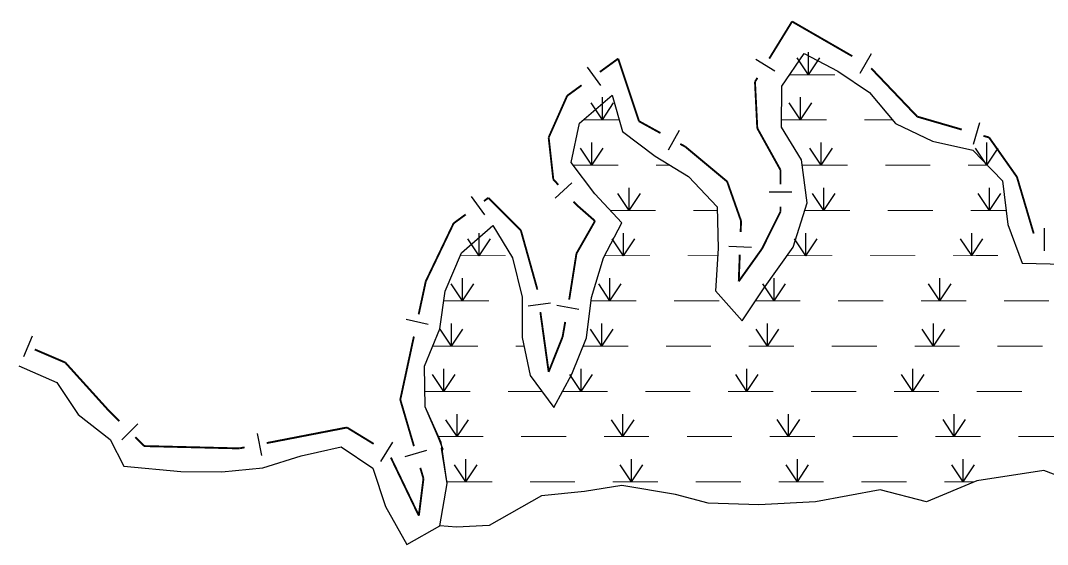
# Model space of a CAD drawing. Extents: x 209193 to 212081, y 4877574 to 4880493.
# Drawn here: x 209452.6 to 209588.9, y 4878429.4 to 4878498.9 of the extents above; entities that cross this region are included whole.
import ezdxf

# ---------------------------------------------------------------- set-up
doc = ezdxf.new("R2010")
doc.units = 0
doc.header["$LTSCALE"] = 1.5
doc.header["$MEASUREMENT"] = 0
doc.linetypes.add('TRACO_00', pattern=[10, -10])
for name, color, linetype in [('HD-ALAGADO-BREJO', 170, 'CONTINUOUS'), ('HD-CURSO-PERENE', 170, 'CONTINUOUS'), ('LM-LIM-SETORES-BAIRROS', 250, 'CONTINUOUS')]:
    doc.layers.add(name, color=color, linetype=linetype)

# ---------------------------------------------------------------- blocks, each defined once
blk = doc.blocks.new('*X8')
at = {"layer": 'HD-ALAGADO-BREJO'}
for points in [[(209557.196616, 4878491.706045), (209555.696237, 4878493.955792)], [(209557.196616, 4878491.706045), (209557.19611, 4878494.706045)], [(209557.196616, 4878491.706045), (209558.696237, 4878493.956297)], [(209529.82318, 4878485.705831), (209529.822564, 4878488.705831)], [(209556.1063, 4878485.705872), (209556.105949, 4878488.705872)], [(209529.82318, 4878485.705831), (209528.322718, 4878487.955523)], [(209529.82318, 4878485.705831), (209531.322718, 4878487.956139)], [(209556.1063, 4878485.705872), (209554.606037, 4878487.955697)], [(209556.1063, 4878485.705872), (209557.606037, 4878487.956048)], [(209528.433673, 4878479.705583), (209526.933391, 4878481.955395)], [(209528.433673, 4878479.705583), (209528.433298, 4878482.705583)], [(209528.433673, 4878479.705583), (209529.933391, 4878481.955771)], [(209558.868662, 4878479.705801), (209557.368458, 4878481.955665)], [(209558.868662, 4878479.705801), (209558.86839, 4878482.705801)], [(209558.868662, 4878479.705801), (209560.368458, 4878481.955938)], [(209580.868662, 4878479.707799), (209579.368458, 4878481.957663)], [(209580.868662, 4878479.707799), (209580.868389, 4878482.707799)], [(209580.868662, 4878479.707799), (209582.368458, 4878481.957935)], [(209533.390345, 4878473.705585), (209531.890077, 4878475.955406)], [(209533.390345, 4878473.705585), (209533.389988, 4878476.705585)], [(209533.390345, 4878473.705585), (209534.890077, 4878475.955764)], [(209559.208097, 4878473.705763), (209557.707901, 4878475.955632)], [(209559.208097, 4878473.705763), (209559.207836, 4878476.705763)], [(209559.208097, 4878473.705763), (209560.707901, 4878475.955893)], [(209581.208097, 4878473.707679), (209579.707901, 4878475.957549)], [(209581.208097, 4878473.707679), (209581.207836, 4878476.707679)], [(209581.208097, 4878473.707679), (209582.707901, 4878475.95781)], [(209513.478101, 4878467.705485), (209513.477584, 4878470.705485)], [(209532.630598, 4878467.705536), (209532.63025, 4878470.705536)], [(209556.844137, 4878467.705691), (209556.843893, 4878470.705691)], [(209578.844137, 4878467.707477), (209578.843893, 4878470.707477)], [(209513.478101, 4878467.705485), (209511.977713, 4878469.955227)], [(209513.478101, 4878467.705485), (209514.977713, 4878469.955744)], [(209532.630598, 4878467.705536), (209531.130337, 4878469.955362)], [(209532.630598, 4878467.705536), (209534.130337, 4878469.95571)], [(209556.844137, 4878467.705691), (209555.343954, 4878469.955569)], [(209556.844137, 4878467.705691), (209558.343954, 4878469.955813)], [(209578.844137, 4878467.707477), (209577.343954, 4878469.957355)], [(209578.844137, 4878467.707477), (209580.343954, 4878469.957599)], [(209511.265673, 4878461.705347), (209509.76536, 4878463.955138)], [(209511.265673, 4878461.705347), (209511.265256, 4878464.705347)], [(209511.265673, 4878461.705347), (209512.76536, 4878463.955555)], [(209530.839591, 4878461.705462), (209529.33935, 4878463.955302)], [(209530.839591, 4878461.705462), (209530.83927, 4878464.705462)], [(209530.839591, 4878461.705462), (209532.33935, 4878463.955622)], [(209552.614663, 4878461.705579), (209551.114514, 4878463.95548)], [(209552.614663, 4878461.705579), (209552.614464, 4878464.705579)], [(209552.614663, 4878461.705579), (209554.114514, 4878463.955679)], [(209574.614663, 4878461.707044), (209573.114513, 4878463.956944)], [(209574.614663, 4878461.707044), (209574.614464, 4878464.707044)], [(209574.614663, 4878461.707044), (209576.114513, 4878463.957144)], [(209596.614663, 4878461.708509), (209595.114513, 4878463.958409)], [(209596.614663, 4878461.708509), (209596.614464, 4878464.708509)], [(209596.614663, 4878461.708509), (209598.114513, 4878463.958609)], [(209509.81605, 4878455.705274), (209509.815663, 4878458.705274)], [(209529.76118, 4878455.705285), (209529.76102, 4878458.705285)], [(209551.76118, 4878455.706464), (209551.76102, 4878458.706464)], [(209573.76118, 4878455.707643), (209573.76102, 4878458.707643)], [(209595.76118, 4878455.708821), (209595.761019, 4878458.708821)], [(209509.81605, 4878455.705274), (209508.31576, 4878457.955081)], [(209509.81605, 4878455.705274), (209511.31576, 4878457.955468)], [(209529.76118, 4878455.705285), (209528.26106, 4878457.955205)], [(209529.76118, 4878455.705285), (209531.26106, 4878457.955366)], [(209551.76118, 4878455.706464), (209550.26106, 4878457.956384)], [(209551.76118, 4878455.706464), (209553.26106, 4878457.956544)], [(209573.76118, 4878455.707643), (209572.26106, 4878457.957562)], [(209573.76118, 4878455.707643), (209575.26106, 4878457.957723)], [(209595.76118, 4878455.708821), (209594.26106, 4878457.958741)], [(209595.76118, 4878455.708821), (209597.26106, 4878457.958902)], [(209508.790619, 4878449.705194), (209507.290362, 4878451.955023)], [(209508.790619, 4878449.705194), (209508.790277, 4878452.705194)], [(209508.790619, 4878449.705194), (209510.290362, 4878451.955365)], [(209527.020679, 4878449.705224), (209525.520559, 4878451.955144)], [(209527.020679, 4878449.705224), (209527.02052, 4878452.705224)], [(209527.020679, 4878449.705224), (209528.520559, 4878451.955303)], [(209549.020679, 4878449.70639), (209547.520559, 4878451.95631)], [(209549.020679, 4878449.70639), (209549.02052, 4878452.70639)], [(209549.020679, 4878449.70639), (209550.520559, 4878451.956469)], [(209571.020679, 4878449.707556), (209569.520559, 4878451.957477)], [(209571.020679, 4878449.707556), (209571.02052, 4878452.707556)], [(209571.020679, 4878449.707556), (209572.520559, 4878451.957636)], [(209593.020679, 4878449.708723), (209591.520559, 4878451.958643)], [(209593.020679, 4878449.708723), (209593.02052, 4878452.708723)], [(209593.020679, 4878449.708723), (209594.520559, 4878451.958802)], [(209510.537629, 4878443.705015), (209509.037519, 4878445.954942)], [(209510.537629, 4878443.705015), (209510.537483, 4878446.705015)], [(209510.537629, 4878443.705015), (209512.037519, 4878445.955088)], [(209532.537629, 4878443.706088), (209531.037519, 4878445.956015)], [(209532.537629, 4878443.706088), (209532.537483, 4878446.706088)], [(209532.537629, 4878443.706088), (209534.037519, 4878445.956162)], [(209554.537629, 4878443.707162), (209553.037519, 4878445.957089)], [(209554.537629, 4878443.707162), (209554.537482, 4878446.707162)], [(209554.537629, 4878443.707162), (209556.037519, 4878445.957235)], [(209576.537629, 4878443.708235), (209575.037519, 4878445.958162)], [(209576.537629, 4878443.708235), (209576.537482, 4878446.708235)], [(209576.537629, 4878443.708235), (209578.037519, 4878445.958308)], [(209511.706235, 4878437.705008), (209511.706072, 4878440.705008)], [(209533.706235, 4878437.706204), (209533.706072, 4878440.706204)], [(209555.706235, 4878437.7074), (209555.706072, 4878440.7074)], [(209577.706235, 4878437.708596), (209577.706071, 4878440.708596)], [(209594.895439, 4878437.705952), (209594.895141, 4878440.705952)], [(209511.706235, 4878437.705008), (209510.206112, 4878439.954926)], [(209511.706235, 4878437.705008), (209513.206112, 4878439.955089)], [(209533.706235, 4878437.706204), (209532.206112, 4878439.956122)], [(209533.706235, 4878437.706204), (209535.206112, 4878439.956285)], [(209555.706235, 4878437.7074), (209554.206112, 4878439.957318)], [(209555.706235, 4878437.7074), (209557.206112, 4878439.957481)], [(209577.706235, 4878437.708596), (209576.206112, 4878439.958514)], [(209577.706235, 4878437.708596), (209579.206112, 4878439.958678)], [(209594.895439, 4878437.705952), (209593.395216, 4878439.955803)], [(209594.895439, 4878437.705952), (209596.395216, 4878439.956101)]]:
    blk.add_lwpolyline(points, dxfattribs=at)
at = {"layer": 'HD-ALAGADO-BREJO', "const_width": 0.13}
for points in [[(209554.696616, 4878491.705624), (209555.696616, 4878491.705792)], [(209555.696616, 4878491.705792), (209560.696616, 4878491.706634)], [(209527.32318, 4878485.705317), (209528.32318, 4878485.705523)], [(209528.32318, 4878485.705523), (209531.32318, 4878485.706139)], [(209531.32318, 4878485.706139), (209532.068189, 4878485.705364)], [(209553.6063, 4878485.70558), (209554.6063, 4878485.705697)], [(209554.6063, 4878485.705697), (209559.6063, 4878485.706282)], [(209564.6063, 4878485.706866), (209567.6063, 4878485.707217)], [(209567.6063, 4878485.707217), (209568.335997, 4878485.705727)], [(209525.933673, 4878479.70527), (209526.933673, 4878479.705395)], [(209526.933673, 4878479.705395), (209531.933673, 4878479.706021)], [(209536.933673, 4878479.706647), (209537.933673, 4878479.706772)], [(209537.933673, 4878479.706772), (209538.776078, 4878479.705399)], [(209556.368662, 4878479.705574), (209557.368662, 4878479.705665)], [(209557.368662, 4878479.705665), (209562.368662, 4878479.706119)], [(209567.368662, 4878479.706573), (209573.368662, 4878479.707118)], [(209578.368662, 4878479.707572), (209579.368662, 4878479.707663)], [(209579.368662, 4878479.707663), (209580.368662, 4878479.707754)], [(209580.368662, 4878479.707754), (209580.927608, 4878479.70582)], [(209530.890345, 4878473.705287), (209531.890345, 4878473.705406)], [(209531.890345, 4878473.705406), (209536.890345, 4878473.706002)], [(209541.890345, 4878473.706598), (209544.890345, 4878473.706956)], [(209544.890345, 4878473.706956), (209545.057951, 4878473.705428)], [(209556.708097, 4878473.705545), (209557.708097, 4878473.705632)], [(209557.708097, 4878473.705632), (209562.708097, 4878473.706068)], [(209567.708097, 4878473.706503), (209573.708097, 4878473.707026)], [(209578.708097, 4878473.707462), (209579.708097, 4878473.707549)], [(209579.708097, 4878473.707549), (209582.708097, 4878473.70781)], [(209582.708097, 4878473.70781), (209583.409309, 4878473.705812)], [(209510.978101, 4878467.705055), (209511.978101, 4878467.705227)], [(209511.978101, 4878467.705227), (209516.978101, 4878467.706089)], [(209530.130598, 4878467.705246), (209531.130598, 4878467.705362)], [(209531.130598, 4878467.705362), (209536.130598, 4878467.705941)], [(209541.130598, 4878467.706521), (209545.130598, 4878467.706984)], [(209545.130598, 4878467.706984), (209545.141211, 4878467.705396)], [(209554.344137, 4878467.705488), (209555.344137, 4878467.705569)], [(209555.344137, 4878467.705569), (209560.344137, 4878467.705975)], [(209565.344137, 4878467.706381), (209571.344137, 4878467.706868)], [(209576.344137, 4878467.707274), (209577.344137, 4878467.707355)], [(209577.344137, 4878467.707355), (209582.344137, 4878467.707761)], [(209508.765673, 4878461.704999), (209509.765673, 4878461.705138)], [(209509.765673, 4878461.705138), (209514.765673, 4878461.705833)], [(209528.339591, 4878461.705195), (209529.339591, 4878461.705302)], [(209529.339591, 4878461.705302), (209534.339591, 4878461.705836)], [(209539.339591, 4878461.70637), (209545.339591, 4878461.707011)], [(209550.114663, 4878461.705413), (209551.114663, 4878461.70548)], [(209551.114663, 4878461.70548), (209556.114663, 4878461.705812)], [(209561.114663, 4878461.706145), (209567.114663, 4878461.706545)], [(209572.114663, 4878461.706878), (209573.114663, 4878461.706944)], [(209573.114663, 4878461.706944), (209578.114663, 4878461.707277)], [(209583.114663, 4878461.70761), (209589.114663, 4878461.70801)], [(209594.114663, 4878461.708343), (209595.114663, 4878461.708409)], [(209595.114663, 4878461.708409), (209596.114663, 4878461.708476)], [(209596.114663, 4878461.708476), (209596.26862, 4878461.705874)], [(209507.31605, 4878455.704952), (209508.31605, 4878455.705081)], [(209508.31605, 4878455.705081), (209513.31605, 4878455.705726)], [(209518.31605, 4878455.706371), (209519.31605, 4878455.7065)], [(209519.31605, 4878455.7065), (209519.411638, 4878455.705073)], [(209527.26118, 4878455.705151), (209528.26118, 4878455.705205)], [(209528.26118, 4878455.705205), (209533.26118, 4878455.705473)], [(209538.26118, 4878455.705741), (209544.26118, 4878455.706062)], [(209549.26118, 4878455.70633), (209550.26118, 4878455.706384)], [(209550.26118, 4878455.706384), (209555.26118, 4878455.706651)], [(209560.26118, 4878455.706919), (209566.26118, 4878455.707241)], [(209571.26118, 4878455.707509), (209572.26118, 4878455.707562)], [(209572.26118, 4878455.707562), (209577.26118, 4878455.70783)], [(209582.26118, 4878455.708098), (209588.26118, 4878455.708419)], [(209593.26118, 4878455.708687), (209594.26118, 4878455.708741)], [(209594.26118, 4878455.708741), (209599.26118, 4878455.709009)], [(209506.290619, 4878449.704909), (209507.290619, 4878449.705023)], [(209507.290619, 4878449.705023), (209512.290619, 4878449.705593)], [(209517.290619, 4878449.706163), (209521.290618, 4878449.706619)], [(209521.290618, 4878449.706619), (209521.796141, 4878449.705064)], [(209524.520679, 4878449.705091), (209525.520679, 4878449.705144)], [(209525.520679, 4878449.705144), (209530.520679, 4878449.705409)], [(209535.520679, 4878449.705674), (209541.520679, 4878449.705992)], [(209546.520679, 4878449.706257), (209547.520679, 4878449.70631)], [(209547.520679, 4878449.70631), (209552.520679, 4878449.706575)], [(209557.520679, 4878449.706841), (209563.520679, 4878449.707159)], [(209568.520679, 4878449.707424), (209569.520679, 4878449.707477)], [(209569.520679, 4878449.707477), (209574.520679, 4878449.707742)], [(209579.520679, 4878449.708007), (209585.520679, 4878449.708325)], [(209590.520679, 4878449.70859), (209591.520679, 4878449.708643)], [(209591.520679, 4878449.708643), (209596.520679, 4878449.708908)], [(209508.037629, 4878443.704893), (209509.037629, 4878443.704942)], [(209509.037629, 4878443.704942), (209514.037629, 4878443.705186)], [(209519.037629, 4878443.70543), (209525.037629, 4878443.705723)], [(209530.037629, 4878443.705966), (209531.037629, 4878443.706015)], [(209531.037629, 4878443.706015), (209536.037629, 4878443.706259)], [(209541.037629, 4878443.706503), (209547.037629, 4878443.706796)], [(209552.037629, 4878443.70704), (209553.037629, 4878443.707089)], [(209553.037629, 4878443.707089), (209558.037629, 4878443.707332)], [(209563.037629, 4878443.707576), (209569.037629, 4878443.707869)], [(209574.037629, 4878443.708113), (209575.037629, 4878443.708162)], [(209575.037629, 4878443.708162), (209580.037629, 4878443.708406)], [(209585.037629, 4878443.70865), (209591.037629, 4878443.708942)], [(209509.206235, 4878437.704872), (209510.206235, 4878437.704926)], [(209510.206235, 4878437.704926), (209515.206235, 4878437.705198)], [(209520.206235, 4878437.70547), (209526.206235, 4878437.705796)], [(209531.206235, 4878437.706068), (209532.206235, 4878437.706122)], [(209532.206235, 4878437.706122), (209537.206235, 4878437.706394)], [(209542.206235, 4878437.706666), (209548.206235, 4878437.706992)], [(209553.206235, 4878437.707264), (209554.206235, 4878437.707318)], [(209554.206235, 4878437.707318), (209559.206235, 4878437.70759)], [(209564.206235, 4878437.707862), (209570.206235, 4878437.708188)], [(209575.206235, 4878437.70846), (209576.206235, 4878437.708514)], [(209576.206235, 4878437.708514), (209579.206235, 4878437.708678)], [(209579.206235, 4878437.708678), (209579.239068, 4878437.705572)], [(209592.395439, 4878437.705704), (209593.395439, 4878437.705803)], [(209593.395439, 4878437.705803), (209598.395439, 4878437.7063)], [(209603.395439, 4878437.706796), (209609.395439, 4878437.707393)]]:
    blk.add_lwpolyline(points, dxfattribs=at)

msp = doc.modelspace()

# ---------------------------------------------------------------- linework, layer by layer
at = {"layer": 'HD-ALAGADO-BREJO', "linetype": 'TRACO_00'}
msp.add_polyline3d([(209593.539625, 4878437.269221, 2.2), (209588.438827, 4878439.215067, 2.2), (209579.545151, 4878437.831606, 2.2), (209572.825485, 4878435.064685, 2.2), (209566.69873, 4878436.645783, 2.2), (209558.10151, 4878435.064685, 2.2), (209550.591294, 4878434.66941, 2.2), (209543.871628, 4878434.867048, 2.2), (209539.523608, 4878436.052871, 2.2), (209532.408667, 4878437.238695, 2.2), (209527.467736, 4878436.448146, 2.2), (209521.736256, 4878435.855234, 2.2), (209514.818952, 4878431.902489, 2.2), (209510.470932, 4878431.704852, 2.2), (209508.251046, 4878431.878515, 2.2), (209509.242434, 4878437.477266, 2.2), (209508.49456, 4878442.179626, 2.2), (209508.692197, 4878441.981989, 2.2), (209508.099285, 4878443.563087, 2.2), (209506.324548, 4878447.644891, 2.2), (209506.235793, 4878453.033665, 2.2), (209508.237116, 4878457.982586, 2.2), (209508.948342, 4878462.991465, 2.2), (209511.139714, 4878468.080359, 2.2), (209515.270913, 4878471.709628, 2.2), (209517.920138, 4878467.400667, 2.2), (209519.18904, 4878462.211874, 2.2), (209519.167794, 4878456.863088, 2.2), (209520.226716, 4878451.834254, 2.2), (209523.365995, 4878447.575292, 2.2), (209525.767231, 4878452.004341, 2.2), (209527.708516, 4878456.813293, 2.2), (209528.399822, 4878462.172091, 2.2), (209529.971173, 4878467.400939, 2.2), (209532.422472, 4878472.079932, 2.2), (209528.813052, 4878475.908981, 2.2), (209525.673745, 4878480.04797, 2.2), (209526.805054, 4878485.256812, 2.2), (209531.136298, 4878489.006059, 2.2), (209532.505288, 4878484.157191, 2.2), (209536.834902, 4878480.898029, 2.2), (209541.24465, 4878478.188744, 2.2), (209545.044047, 4878474.189738, 2.2), (209545.202774, 4878468.660998, 2.2), (209544.841439, 4878463.052263, 2.2), (209548.360816, 4878459.073247, 2.2), (209551.192047, 4878463.322346, 2.2), (209555.153669, 4878468.831184, 2.2), (209557.025194, 4878474.699894, 2.2), (209556.276458, 4878480.40858, 2.2), (209553.597237, 4878484.747534, 2.2), (209553.648501, 4878490.166305, 2.2), (209556.609767, 4878494.515384, 2.2), (209561.059607, 4878492.186014, 2.2), (209565.289308, 4878489.336756, 2.2), (209568.72865, 4878485.237765, 2.2), (209573.628525, 4878482.88841, 2.2), (209578.97871, 4878481.708799, 2.2), (209582.928105, 4878477.64981, 2.2), (209583.636815, 4878471.841145, 2.2), (209585.525782, 4878466.702355, 2.2), (209591.116237, 4878466.592506, 2.2)], dxfattribs=at)
at = {"layer": 'HD-CURSO-PERENE', "linetype": 'Continuous'}
msp.add_polyline3d([(209452.37118, 4878453.092433, 2.197958), (209457.421105, 4878450.903044, 2.197958), (209460.240352, 4878446.62408, 2.197958), (209464.479951, 4878443.334923, 2.197958), (209466.299007, 4878439.807979, 2.197958), (209473.86977, 4878439.0861, 2.197958), (209479.300222, 4878439.026237, 2.197958), (209484.780821, 4878439.576236, 2.197958), (209489.871623, 4878441.145995, 2.197958), (209492.017011, 4878441.64064, 2.197958), (209495.162361, 4878442.365837, 2.197958), (209499.362066, 4878439.546573, 2.197958), (209501.061024, 4878434.437772, 2.197958), (209503.890097, 4878429.408978, 2.197958), (209508.251046, 4878431.878515, 2.197958), (209509.242434, 4878437.477266, 2.197958), (209508.423635, 4878442.946006, 2.197958), (209506.324548, 4878447.644891, 2.197958), (209506.235793, 4878453.033665, 2.197958), (209508.237116, 4878457.982586, 2.197958), (209508.948342, 4878462.991465, 2.197958), (209511.139714, 4878468.080359, 2.197958), (209515.270913, 4878471.709628, 2.197958), (209517.920138, 4878467.400667, 2.197958), (209519.18904, 4878462.211874, 2.197958), (209519.167794, 4878456.863088, 2.197958), (209520.226716, 4878451.834254, 2.197958), (209523.365995, 4878447.575292, 2.197958), (209525.767231, 4878452.004341, 2.197958), (209527.708516, 4878456.813293, 2.197958), (209528.399822, 4878462.172091, 2.197958), (209529.971173, 4878467.400939, 2.197958), (209532.422472, 4878472.079932, 2.197958), (209528.813052, 4878475.908981, 2.197958), (209525.673745, 4878480.04797, 2.197958), (209526.805054, 4878485.256812, 2.197958), (209531.136298, 4878489.006059, 2.197958), (209532.505288, 4878484.157191, 2.197958), (209536.834902, 4878480.898029, 2.197958), (209541.24465, 4878478.188744, 2.197958), (209545.044047, 4878474.189738, 2.197958), (209545.202774, 4878468.660998, 2.197958), (209544.841439, 4878463.052263, 2.197958), (209548.360816, 4878459.073247, 2.197958), (209551.192047, 4878463.322346, 2.197958), (209555.153669, 4878468.831184, 2.197958), (209557.025194, 4878474.699894, 2.197958), (209556.276458, 4878480.40858, 2.197958), (209553.597237, 4878484.747534, 2.197958), (209553.648501, 4878490.166305, 2.197958), (209556.609767, 4878494.515384, 2.197958), (209561.059607, 4878492.186014, 2.197958), (209565.289308, 4878489.336756, 2.197958), (209568.72865, 4878485.237765, 2.197958), (209573.628525, 4878482.88841, 2.197958), (209578.97871, 4878481.708799, 2.197958), (209582.928105, 4878477.64981, 2.197958), (209583.636815, 4878471.841145, 2.197958), (209585.525782, 4878466.702355, 2.197958), (209591.116237, 4878466.592506, 2.197958)], dxfattribs=at)
at = {"layer": 'LM-LIM-SETORES-BAIRROS', "const_width": 0.25}
for points in [[(209555.004792, 4878498.761285), (209551.978401, 4878493.8434)], [(209555.200231, 4878498.648759), (209555.004792, 4878498.761285)], [(209562.999833, 4878494.158079), (209555.200231, 4878498.648759)], [(209531.928027, 4878493.838242), (209529.497597, 4878492.070656)], [(209532.242604, 4878492.894511), (209531.928027, 4878493.838242)], [(209534.697239, 4878485.530606), (209532.242604, 4878492.894511)], [(209571.620062, 4878486.145987), (209565.510038, 4878492.546965)], [(209550.406109, 4878491.288425), (209550.081749, 4878490.76134)], [(209527.071389, 4878490.306141), (209525.453916, 4878489.129798)], [(209550.081749, 4878490.76134), (209550.350469, 4878485.386946)], [(209525.158843, 4878488.915199), (209522.870195, 4878483.76574)], [(209525.453916, 4878489.129798), (209525.158843, 4878488.915199)], [(209534.90557, 4878485.416024), (209534.697239, 4878485.530606)], [(209537.534218, 4878483.970268), (209534.90557, 4878485.416024)], [(209550.350469, 4878485.386946), (209550.389439, 4878484.607536)], [(209571.765068, 4878486.103889), (209571.620062, 4878486.145987)], [(209577.527145, 4878484.431027), (209571.765068, 4878486.103889)], [(209550.389439, 4878484.607536), (209553.409951, 4878479.170613)], [(209522.870195, 4878483.76574), (209522.697322, 4878483.376775)], [(209522.697322, 4878483.376775), (209523.202474, 4878478.830405)], [(209581.158458, 4878483.376775), (209580.408184, 4878483.594597)], [(209581.284605, 4878483.198066), (209581.158458, 4878483.376775)], [(209584.85074, 4878478.146042), (209581.284605, 4878483.198066)], [(209540.851043, 4878482.146014), (209540.162866, 4878482.524512)], [(209541.015906, 4878482.008629), (209540.851043, 4878482.146014)], [(209546.389466, 4878477.530661), (209541.015906, 4878482.008629)], [(209523.202474, 4878478.830405), (209523.312702, 4878477.838352)], [(209553.409951, 4878479.170613), (209553.466341, 4878479.069112)], [(209553.466341, 4878479.069112), (209553.466341, 4878477.185225)], [(209523.312702, 4878477.838352), (209523.986614, 4878477.097049)], [(209546.391194, 4878477.525765), (209546.389466, 4878477.530661)], [(209548.235607, 4878472.299928), (209546.391194, 4878477.525765)], [(209585.082593, 4878477.36354), (209584.85074, 4878478.146042)], [(209587.071211, 4878470.651953), (209585.082593, 4878477.36354)], [(209514.697377, 4878475.37683), (209514.10762, 4878474.944342)], [(209514.887348, 4878475.186859), (209514.697377, 4878475.37683)], [(209519.005039, 4878471.069167), (209514.887348, 4878475.186859)], [(209526.004633, 4878474.877228), (209526.389604, 4878474.45376)], [(209526.389604, 4878474.45376), (209528.216633, 4878472.855109)], [(209511.688405, 4878473.170251), (209510.882, 4878472.578887)], [(209553.466341, 4878473.530689), (209551.075776, 4878468.749561)], [(209553.466341, 4878474.185225), (209553.466341, 4878473.530689)], [(209510.082024, 4878471.992238), (209506.616726, 4878464.772866)], [(209510.882, 4878472.578887), (209510.082024, 4878471.992238)], [(209528.851125, 4878472.299928), (209526.788722, 4878468.690722)], [(209528.216633, 4878472.855109), (209528.851125, 4878472.299928)], [(209548.179563, 4878470.842777), (209548.217996, 4878471.842038)], [(209548.217996, 4878471.842038), (209548.235607, 4878472.299928)], [(209519.052684, 4878470.899007), (209519.005039, 4878471.069167)], [(209521.158871, 4878463.376913), (209519.052684, 4878470.899007)], [(209526.389604, 4878467.992266), (209525.579292, 4878462.860291)], [(209526.788722, 4878468.690722), (209526.389604, 4878467.992266)], [(209547.927917, 4878464.299983), (209548.064263, 4878467.844994)], [(209551.004819, 4878468.607646), (209548.190851, 4878464.66809)], [(209551.075776, 4878468.749561), (209551.004819, 4878468.607646)], [(209506.389742, 4878464.299983), (209505.446145, 4878459.925125)], [(209506.616726, 4878464.772866), (209506.389742, 4878464.299983)], [(209548.190851, 4878464.66809), (209547.927917, 4878464.299983)], [(209521.184817, 4878463.190103), (209521.158871, 4878463.376913)], [(209525.579292, 4878462.860291), (209525.466533, 4878462.146152)], [(209525.466533, 4878462.146152), (209525.418392, 4878461.873354)], [(209522.697322, 4878452.300066), (209521.597522, 4878460.218626)], [(209524.897036, 4878458.919003), (209524.549466, 4878456.949436)], [(209504.813631, 4878456.992562), (209503.126928, 4878449.172394)], [(209524.543463, 4878456.915419), (209522.699339, 4878452.305107)], [(209524.549466, 4878456.949436), (209524.543463, 4878456.915419)], [(209458.543917, 4878453.530827), (209454.488299, 4878455.268949)], [(209458.938158, 4878453.095086), (209458.543917, 4878453.530827)], [(209464.39003, 4878447.069333), (209458.938158, 4878453.095086)], [(209522.699339, 4878452.305107), (209522.697322, 4878452.300066)], [(209503.126928, 4878449.172394), (209503.005149, 4878448.607784)], [(209503.005149, 4878448.607784), (209504.817336, 4878442.446349)], [(209465.00801, 4878446.451354), (209464.39003, 4878447.069333)], [(209465.715116, 4878445.744247), (209465.00801, 4878446.451354)], [(209495.928275, 4878444.915501), (209485.28057, 4878442.854655)], [(209496.060271, 4878444.834837), (209495.928275, 4878444.915501)], [(209499.473398, 4878442.749037), (209496.060271, 4878444.834837)], [(209469.005383, 4878442.45398), (209467.836437, 4878443.622926)], [(209469.35214, 4878442.445527), (209469.005383, 4878442.45398)], [(209481.620681, 4878442.14629), (209469.35214, 4878442.445527)], [(209482.335231, 4878442.284589), (209481.620681, 4878442.14629)], [(209505.466671, 4878433.223274), (209501.754735, 4878440.932679)], [(209505.663835, 4878439.568252), (209505.946001, 4878438.608887)], [(209506.082051, 4878438.146317), (209505.521683, 4878433.663366)], [(209505.946001, 4878438.608887), (209506.082051, 4878438.146317)], [(209505.521683, 4878433.663366), (209505.466671, 4878433.223274)]]:
    msp.add_lwpolyline(points, dxfattribs=at)
at = {"layer": 'LM-LIM-SETORES-BAIRROS'}
for points in [[(209550.176816, 4878493.777887), (209552.731791, 4878492.205595)], [(209565.481525, 4878494.460084), (209563.984631, 4878491.860216)], [(209527.806603, 4878492.695589), (209529.571118, 4878490.269381)], [(209540.009528, 4878484.320754), (209538.563772, 4878481.692106)], [(209579.866053, 4878485.313926), (209579.029622, 4878482.432888)], [(209523.549377, 4878475.348099), (209525.769197, 4878477.366118)], [(209551.966341, 4878476.185225), (209554.966341, 4878476.185225)], [(209512.41417, 4878475.562586), (209514.188261, 4878473.143371)], [(209588.463756, 4878471.338407), (209588.463756, 4878468.338407)], [(209549.601588, 4878468.786605), (209546.603805, 4878468.901905)], [(209522.945692, 4878461.415471), (209519.974215, 4878461.002766)], [(209523.767432, 4878461.149248), (209526.721782, 4878460.627892)], [(209503.769025, 4878459.263861), (209506.701588, 4878458.631347)], [(209454.160033, 4878457.041586), (209452.978275, 4878454.284151)], [(209468.18999, 4878445.390693), (209466.06867, 4878443.269373)], [(209484.013758, 4878444.137303), (209484.583823, 4878441.191963)], [(209501.962137, 4878442.986059), (209500.397787, 4878440.426214)], [(209503.660454, 4878441.063734), (209506.53855, 4878441.910233)]]:
    msp.add_lwpolyline(points, dxfattribs=at)

# ---------------------------------------------------------------- block references
at = {"layer": 'HD-ALAGADO-BREJO'}
msp.add_blockref('*X8', (0, 0), dxfattribs=at)

doc.saveas('drawing.dxf')
